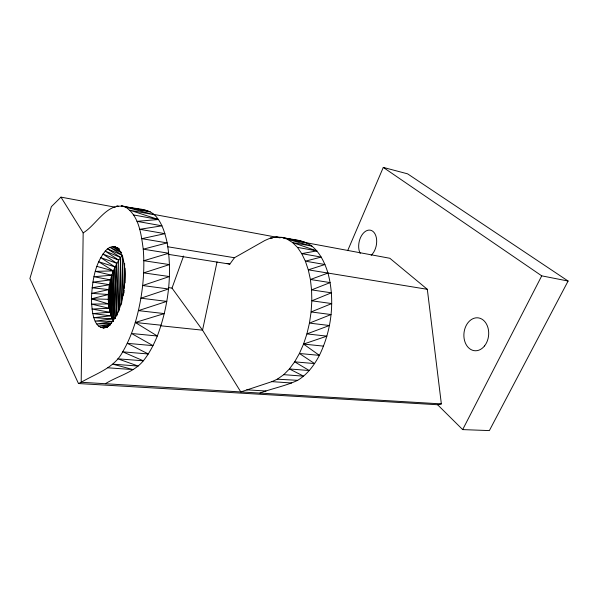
<?xml version="1.0" encoding="UTF-8"?>
<svg xmlns="http://www.w3.org/2000/svg" width="598" height="598" viewBox="0 0 598 598"><rect width="100%" height="100%" fill="white"/><g stroke="black" fill="none" stroke-linecap="round" stroke-linejoin="round"><path stroke-width="0.9" d="M60.974 197.131L83.167 232.854L81.186 382.264L78.488 383.535L29.9 278.548L51.361 206.676L60.974 197.131L115.175 207.207M124.033 293.035L124.085 290.262M124.13 288.415L124.653 263.449M119.451 309.144L120.617 257.461L122.194 256.004M121.686 303.074L122.695 256.452L123.106 295.584M111.52 323.369L96.846 323.989L113.493 321.365C103.88 301.37 108.163 275.349 120.617 257.461L107.453 248.798C94.813 261.834 92.212 281.426 91.442 298.828C91.718 307.843 92.757 332.996 107.715 326.635C121.887 313.763 124.242 292.586 124.945 274.467C125.019 265.549 122.149 239.17 107.453 248.798L121.872 255.144M108.53 294.508L91.442 298.828L108.559 303.941L108.53 294.508L91.614 293.364L108.941 289.604L108.559 303.941L91.576 304.09L109.015 308.269L108.941 289.604L92.099 287.78L109.643 284.685L109.015 308.269L92.032 309.061L109.755 312.238L109.643 284.685L92.899 282.159L110.593 279.894L112.005 318.846L95.239 321.141L113.493 321.365M217.037 261.917L202.543 330.178L240.807 391.937L441.354 403.897L427.323 289.312L389.836 258.269L303.485 242.22M168.143 254.307L229.819 264.122L234.438 257.738L264.779 240.531L270.453 238.056L276.179 237.002L281.86 237.369L287.369 239.23L292.594 242.571L297.453 247.378L301.721 253.634L305.376 261.169L308.284 269.84L310.399 279.498L311.565 289.888L311.835 300.809L311.095 311.954L309.45 323.107L306.909 333.916L303.552 344.082L299.404 353.485L294.657 361.842L289.402 368.944L283.773 374.662L277.293 379.192L271.926 381.636L240.807 391.937L81.186 382.264C95.919 373.615 114.308 368.069 122.687 351.833C128.122 342.624 132.068 332.66 135.283 322.486C142.152 298.761 145.187 273.832 143.251 249.172C141.165 234.349 139.229 216.267 125.752 207.14C107.588 201.003 96.577 225.08 83.167 232.854M107.857 367.8L133.04 369.594L112.858 364.175L138.213 366.058L117.836 358.815L143.348 360.811L122.687 351.833L148.326 353.979L127.284 343.334L153.028 345.644L131.508 333.49L157.334 336.009C168.344 306.52 172.516 274.041 167.178 242.9C164.973 232.839 161.961 222.306 154.493 214.802C145.374 207.132 132.076 209.307 121.319 205.772L150.135 211.707L125.752 207.14L154.493 214.802L129.908 210.234L158.5 219.511L137.002 221.35L161.983 225.82L139.745 229.303L164.913 233.661L141.838 238.677L167.178 242.9L143.251 249.172L168.741 253.238L143.849 260.721L169.473 264.593L143.684 272.882L169.413 276.545L142.675 285.538L168.494 288.969L140.919 298.193L166.782 301.392L138.43 310.631L164.308 313.584L135.283 322.486L157.334 336.009C153.693 344.807 149.351 353.373 143.348 360.811C133.675 372.547 117.851 375.948 105.368 383.714M283.773 374.662L303.612 376.172L289.402 368.944L309.308 370.551L294.657 361.842L314.608 363.584L299.404 353.485L319.392 355.369C331.718 330.111 335.172 300.308 327.973 273.069C324.886 262.985 320.184 252.939 311.879 246.122C303.35 239.417 291.921 239.865 281.86 237.369L306.55 242.795L287.369 239.23L311.879 246.122L292.594 242.571L316.843 250.883L301.721 253.634L321.216 257.073L305.376 261.169L324.968 264.518L308.284 269.84L327.973 273.069L310.399 279.498L330.171 282.592L311.565 289.888L331.412 292.826L311.835 300.809L331.741 303.575L311.095 311.954L331.045 314.541L309.45 323.107L329.438 325.506L306.909 333.916L326.912 336.136L303.552 344.082L319.392 355.369C314.197 365.191 307.35 374.542 297.662 380.328C285.627 386.002 272.374 388.371 259.966 393.08M160.817 325.79L202.543 330.178L172.015 288.101L183.556 256.049M347.677 250.652L383.288 167.41L407.589 173.839L568.1 281.038L489.366 430.59L462.673 429.603L437.601 404.741L78.488 383.535M462.673 429.603L541.736 275.85L568.1 281.038M437.601 404.741L441.354 403.897M107.438 327.158L102.961 328.048L107.52 327.166M108.911 325.925L100.748 327.51L108.089 326.441M110.608 324.019L98.7 326.119L110.645 324.968M109.755 312.238L92.81 313.576L110.765 315.826L110.593 279.894L93.968 276.725L111.781 275.215L113.456 320.438M115.01 318.622L113.201 270.879L95.321 271.387L111.781 275.215L112.005 318.846L93.879 317.673L110.765 315.826L109.643 284.685M91.442 298.828L108.395 299.321M277.293 379.192L297.662 380.328M246.765 389.821L266.02 391.017M295.973 240.583L297.625 240.702M299.277 240.815L300.929 240.927L289.933 239.185M271.926 381.636L291.6 383.004M270.453 238.056L272.277 238.243M303.552 344.082L323.555 346.13M135.283 322.486L161.154 325.215M168.337 287.608L172.015 288.101M118.509 206.332L116.707 206.071L118.486 206.4M134.707 208.724L136.508 208.986M138.302 209.255L145.508 210.317M280.768 237.727L276.179 237.002L279.797 237.668M327.151 272.92L427.323 289.312M167.44 246.712L234.438 257.738M297.453 247.378L316.843 250.883M133.713 214.974L158.5 219.511M152.834 214.211L275.932 237.092M277.764 237.436L279.602 237.78M227.12 263.449L229.819 264.122M96.898 266.402L113.201 270.879L113.485 320.446M118.987 310.96L118.576 260.078L102.849 254.015L116.632 263.21L118.583 311.954M121.514 252.655L109.815 247.236L121.962 255.032M119.563 250.061L112.147 246.503L120.886 251.795M118.471 248.604L114.412 246.63L118.337 248.813M118.972 248.678L116.573 247.497L119.062 248.746M113.201 270.879L98.715 261.752L114.823 266.843L116.752 316.006M118.576 260.078L105.128 251.04L120.617 257.461L121.043 304.965M383.288 167.41L541.736 275.85M125.004 268.091L125.161 282.906M117.006 315.086L116.632 263.21L100.711 257.648L114.823 266.843L115.16 318.592M360.213 253.477A13.911 8.761 -78.6 0 1 363.121 233.429A13.911 8.761 -78.6 0 1 375.738 235.53A13.911 8.761 -78.6 0 1 371.171 255.309M484.5 345.98A16.535 12.371 -84.1 0 0 480.261 318.36A16.535 12.371 -84.1 0 0 464.115 338.498A16.535 12.371 -84.1 0 0 484.5 345.98"/></g></svg>
